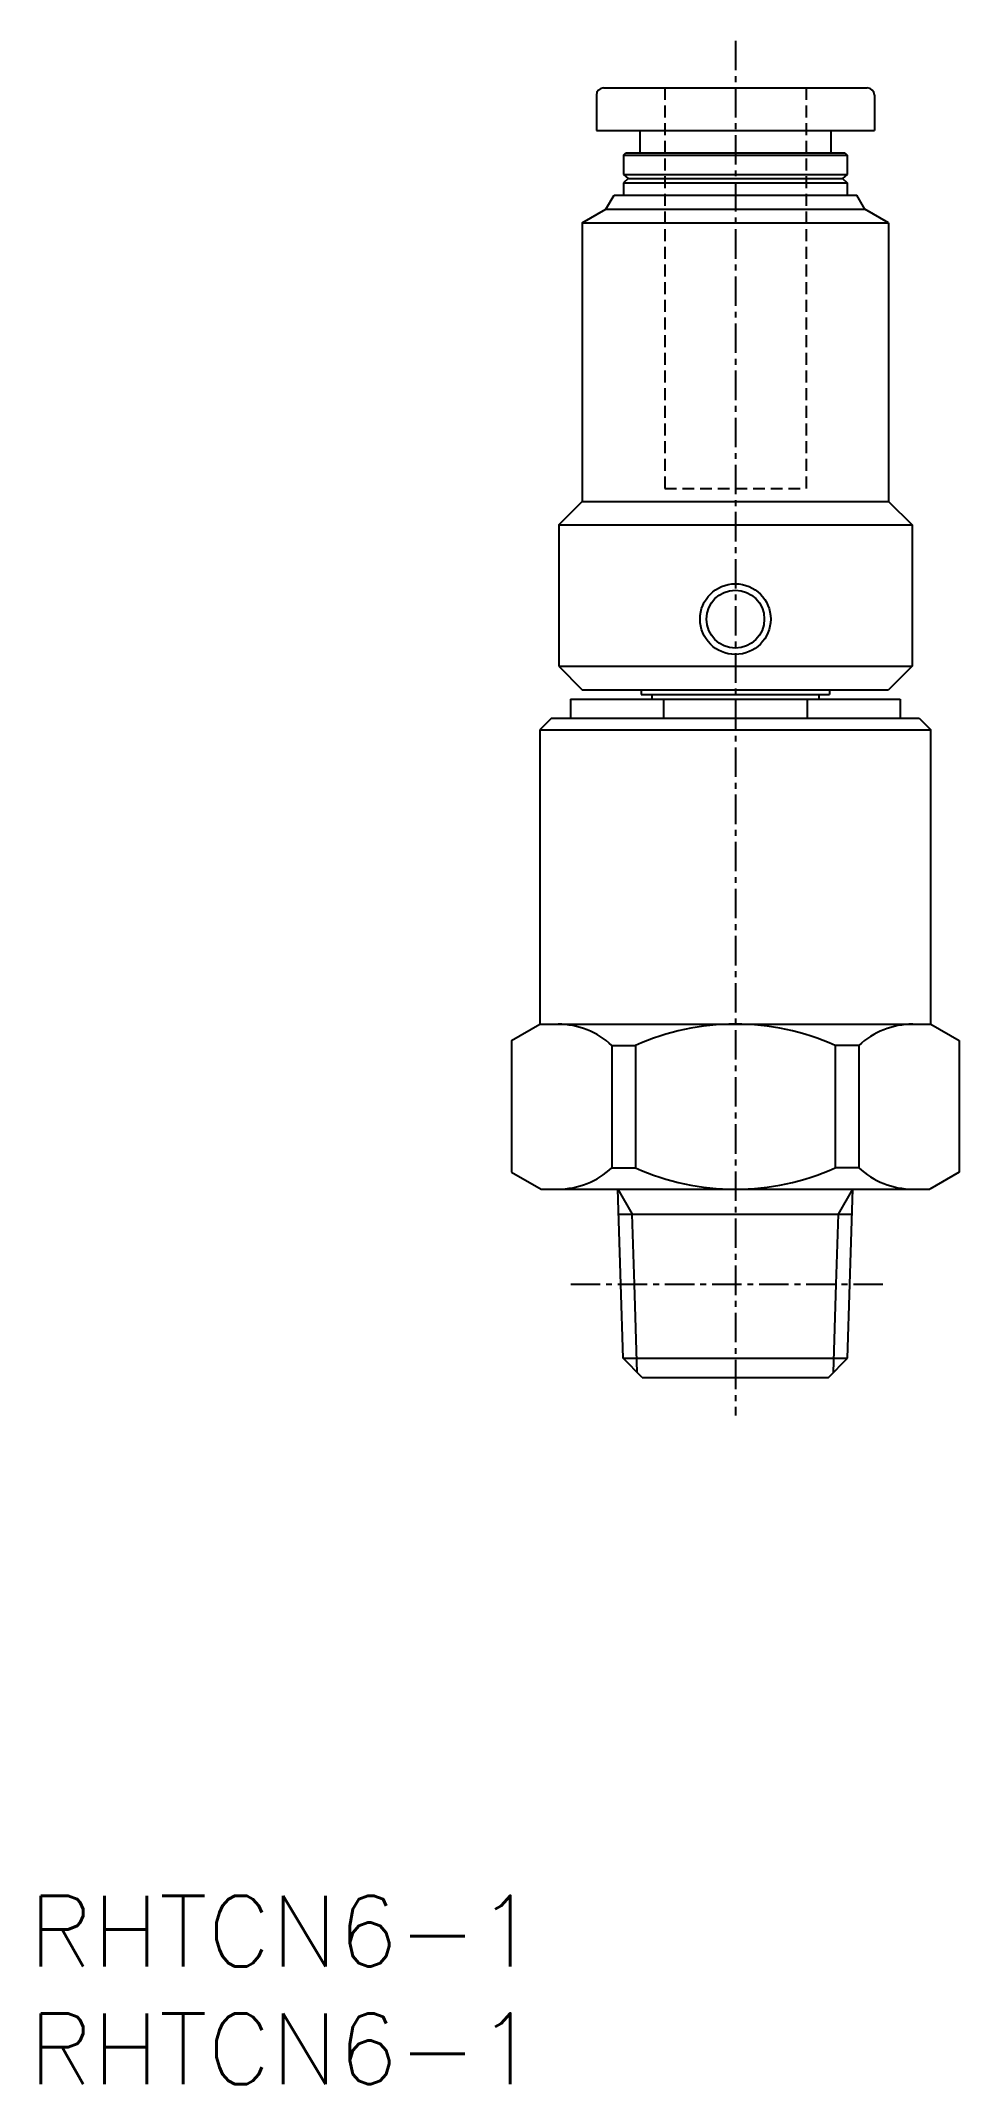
# Model space of a CAD drawing. Extents: x 0.5 to 39.5, y 0 to 86.8.
import ezdxf

# ---------------------------------------------------------------- set-up
doc = ezdxf.new("R2010")
doc.units = 0
doc.linetypes.add('CENTER', pattern=[2, 1.25, -0.25, 0.25, -0.25])
doc.linetypes.add('DASHED', pattern=[0.75, 0.5, -0.25])
doc.layers.get('0').update_dxf_attribs({"linetype": 'CONTINUOUS'})
doc.layers.add('CENTER', color=1, linetype='CENTER')
doc.styles.get("Standard").update_dxf_attribs({"font": 'txt.shx'})

# ---------------------------------------------------------------- blocks, each defined once
blk = doc.blocks.new('*U8')
at = {"color": 7, "linetype": 'CONTINUOUS'}
blk.add_text('RHTCN6-1', height=3, dxfattribs=at).set_placement((0, 0))
blk = doc.blocks.new('*U9')
at = {"color": 7, "linetype": 'CONTINUOUS'}
blk.add_text('RHTCN6-1', height=3, dxfattribs=at).set_placement((0, 5))

msp = doc.modelspace()

# ---------------------------------------------------------------- linework, layer by layer
at = {"color": 7, "linetype": 'CONTINUOUS'}
for p, q in [((24.100025, 84.45), (24.100025, 82.95)), ((24.400025, 84.75), (35.600005, 84.75)), ((35.900005, 84.45), (35.900005, 82.95)), ((24.100025, 82.95), (35.900005, 82.95)), ((25.949995, 82.95), (25.949995, 82)), ((34.050005, 82.95), (34.050005, 82)), ((25.250015, 81.9), (25.350005, 82)), ((25.250015, 81.89999), (34.750015, 81.89999)), ((25.250015, 81.89999), (25.250015, 81.075)), ((25.350025, 82), (34.650005, 82)), ((34.650005, 81.99999), (34.750005, 81.89999)), ((34.750015, 81.89999), (34.750015, 81.075)), ((25.250005, 81.07499), (25.450005, 80.89999)), ((25.450005, 80.9), (25.250005, 80.725)), ((25.250015, 81.075), (34.750015, 81.075)), ((25.250015, 80.72499), (34.750015, 80.72499)), ((25.250015, 80.72499), (25.250015, 80.2)), ((25.449995, 80.89999), (34.550005, 80.89999)), ((34.750015, 81.07502), (34.550005, 80.9)), ((34.550005, 80.9), (34.750005, 80.725)), ((34.750015, 80.72499), (34.750015, 80.2)), ((24.503595, 79.59999), (24.850015, 80.20001)), ((24.850025, 80.2), (35.150005, 80.2)), ((35.496415, 79.60001), (35.150005, 80.20001)), ((23.499995, 79.02058), (24.503585, 79.6)), ((23.500015, 79.02057), (36.500015, 79.02057)), ((23.500015, 79.02057), (23.500015, 67.2)), ((24.503585, 79.59999), (35.496415, 79.59999)), ((36.500015, 79.02058), (35.496425, 79.6)), ((36.500015, 79.02057), (36.500015, 67.2)), ((22.500025, 66.20001), (23.500025, 67.20001)), ((23.500015, 67.2), (36.500015, 67.2)), ((36.500015, 67.20001), (37.500015, 66.20001)), ((22.500015, 66.2), (37.500015, 66.2)), ((22.500015, 66.2), (22.500015, 60.2)), ((37.500015, 66.2), (37.500015, 60.2)), ((22.500015, 60.20001), (23.500015, 59.20001)), ((22.500015, 60.2), (37.500015, 60.2)), ((37.500015, 60.20001), (36.500015, 59.2)), ((23.499995, 59.2), (36.499995, 59.19999)), ((26.000015, 59.2), (26.000015, 59)), ((26.000015, 59), (34.000015, 59)), ((26.449995, 59), (26.449995, 58.8)), ((33.550005, 59), (33.550005, 58.8)), ((34.000015, 59.2), (34.000015, 59)), ((23.000015, 58.8), (37.000015, 58.8)), ((23.000015, 58.8), (23.000015, 58)), ((26.949995, 58.8), (26.949995, 58)), ((33.050005, 58.8), (33.050005, 58)), ((37.000015, 58.8), (37.000015, 58)), ((22.199995, 58), (21.700015, 57.5)), ((21.700015, 57.5), (38.300015, 57.5)), ((21.700015, 57.5), (21.700015, 45)), ((22.199995, 58), (37.800005, 58)), ((37.799985, 57.99999), (38.300015, 57.5)), ((38.300015, 45), (38.300015, 57.5)), ((20.500015, 44.30719), (21.700015, 45)), ((20.500015, 44.30719), (20.500015, 38.72168)), ((21.700015, 45), (38.300015, 45)), ((38.300015, 45), (39.500015, 44.30719)), ((39.500015, 44.30719), (39.500015, 38.7217)), ((24.760115, 44.09648), (25.757365, 44.09648)), ((24.760115, 44.09648), (24.760115, 38.90353)), ((25.757365, 44.09648), (25.757365, 38.90353)), ((35.239915, 44.09648), (34.242665, 44.09648)), ((34.242665, 44.09648), (34.242665, 38.90353)), ((35.239915, 44.09648), (35.239915, 38.90353)), ((20.500015, 38.72168), (21.749995, 38)), ((24.760115, 38.90353), (25.757365, 38.90353)), ((35.239915, 38.90353), (34.242665, 38.90353)), ((39.500015, 38.7217), (38.249985, 38)), ((21.750015, 38), (38.250015, 38)), ((25.010055, 37.99999), (25.624295, 36.93609)), ((25.136005, 33.96999), (25.010065, 37.99999)), ((34.375685, 36.93611), (34.989925, 38)), ((34.864015, 33.97), (34.989955, 38)), ((25.043315, 36.93609), (34.956685, 36.93609)), ((25.717005, 33.97), (25.624315, 36.9361)), ((34.283015, 33.97001), (34.375705, 36.9361)), ((25.234585, 30.81542), (25.136005, 33.96999)), ((25.834325, 30.21568), (25.717005, 33.97)), ((34.165685, 30.21568), (34.283015, 33.97001)), ((34.765435, 30.81541), (34.864015, 33.97)), ((26.049985, 30), (25.234575, 30.81541)), ((25.234605, 30.81541), (34.765425, 30.81541)), ((33.950005, 30), (34.765415, 30.81541)), ((26.049985, 30), (33.950005, 30))]:
    msp.add_line(p, q, dxfattribs=at)
at = {"color": 3, "linetype": 'DASHED'}
for p, q in [((27.000015, 84.75), (27.000015, 67.75)), ((33.000015, 84.75), (33.000015, 67.75)), ((27.000015, 67.75), (33.000015, 67.75))]:
    msp.add_line(p, q, dxfattribs=at)
at = {"color": 7, "linetype": 'CONTINUOUS'}
for radius in [1.5, 1.2295]:
    msp.add_circle((30.000015, 62.2), radius, dxfattribs=at)
for centre, radius, start, end in [((24.400025, 84.45), 0.3, 90, 180), ((35.600005, 84.45), 0.3, 0, 90), ((22.472575, 41.65248), 3.347522, 46.894003, 89.999992), ((30.000015, 34.58728), 10.412728, 65.955408, 114.0446), ((37.527415, 41.65248), 3.347522, 90, 133.10599), ((22.472575, 41.34752), 3.347522, 270.00001, 313.10599), ((30.000015, 48.41273), 10.412728, 245.9554, 294.04459), ((37.527415, 41.34752), 3.347522, 226.89401, 270)]:
    msp.add_arc(centre, radius, start, end, dxfattribs=at)
at = {"layer": 'CENTER', "color": 1, "linetype": 'CENTER'}
for p, q in [((30.000015, 86.75), (30.000015, 28.39296)), ((23.009755, 33.97), (36.344105, 33.97))]:
    msp.add_line(p, q, dxfattribs=at)

# ---------------------------------------------------------------- block references
at = {"color": 7, "linetype": 'CONTINUOUS'}
for name in ['*U9', '*U8']:
    msp.add_blockref(name, (0, 0), dxfattribs=at)

doc.saveas('drawing.dxf')
